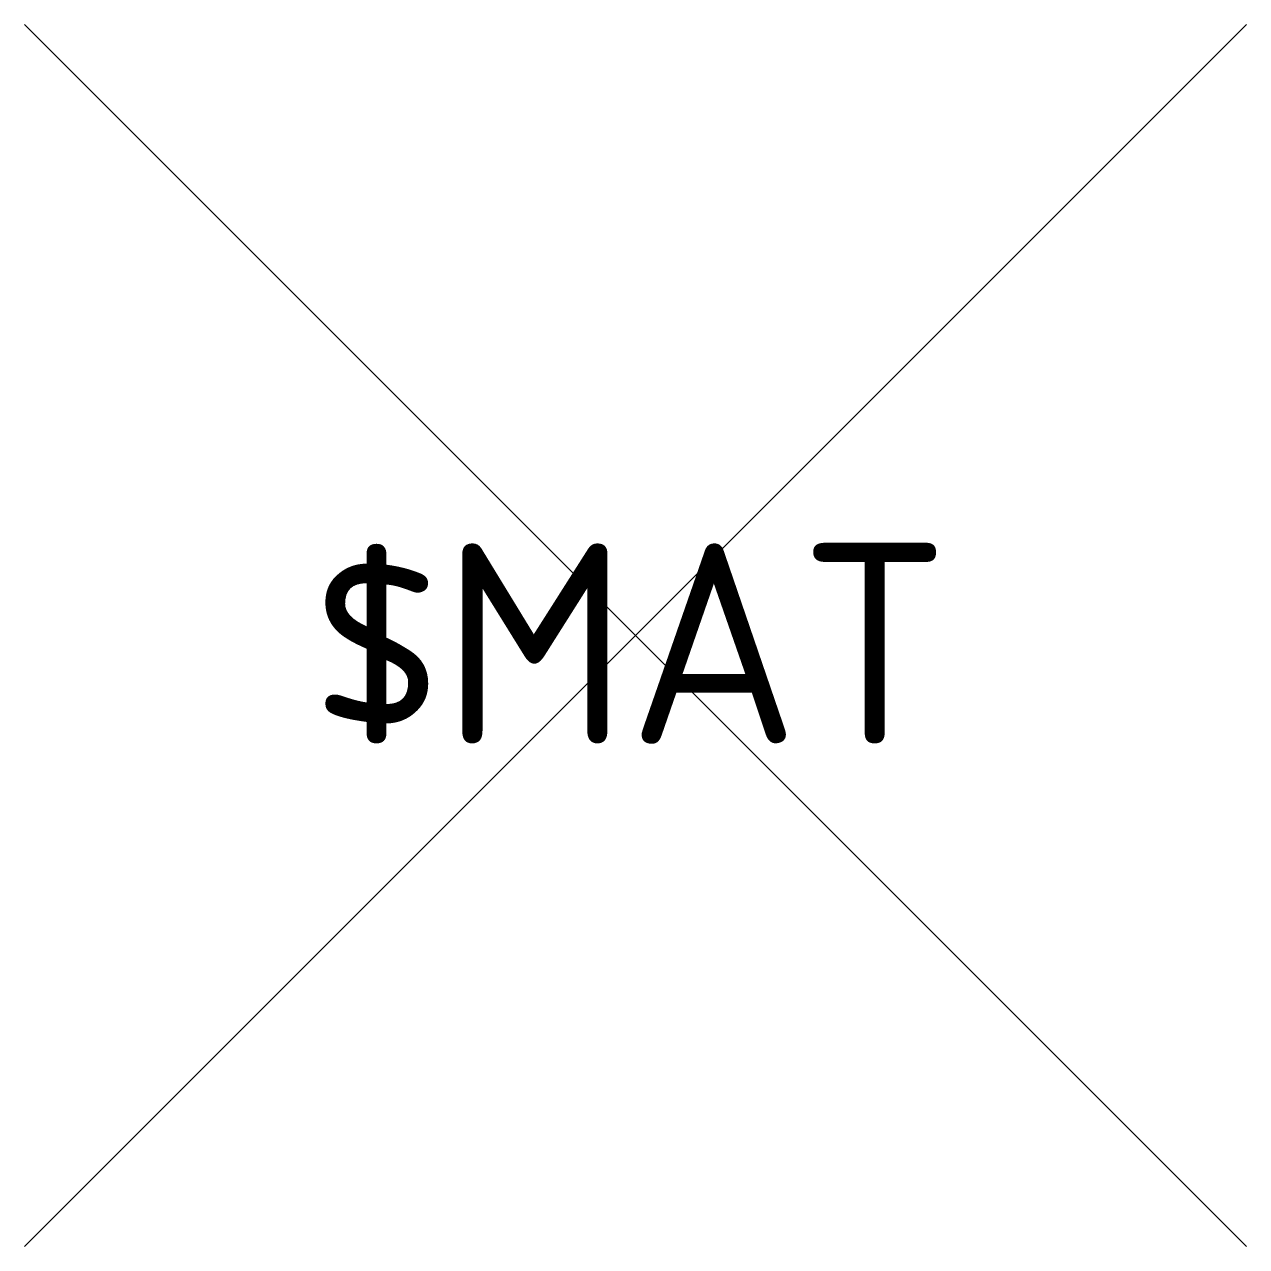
# Model space of a CAD drawing. Extents: x -5.5 to 5.5, y -5.5 to 5.5.
import ezdxf
from ezdxf.enums import TextEntityAlignment as Align

# ---------------------------------------------------------------- set-up
doc = ezdxf.new("R2010")
doc.units = 0
doc.styles.add('NLCS-ISO', font='NLCS-ISO.ttf')

msp = doc.modelspace()

# ---------------------------------------------------------------- linework, layer by layer
for points in [[(5.5, 5.5), (-5.5, -5.5)], [(-5.5, 5.5), (5.5, -5.5)]]:
    msp.add_lwpolyline(points)

# ---------------------------------------------------------------- texts
at = {"style": 'NLCS-ISO'}
msp.add_attdef('$MAT', text='***%%c***', height=1.8, dxfattribs=at).set_placement((-0.043, -0.071), align=Align.MIDDLE_CENTER)

doc.saveas('drawing.dxf')
